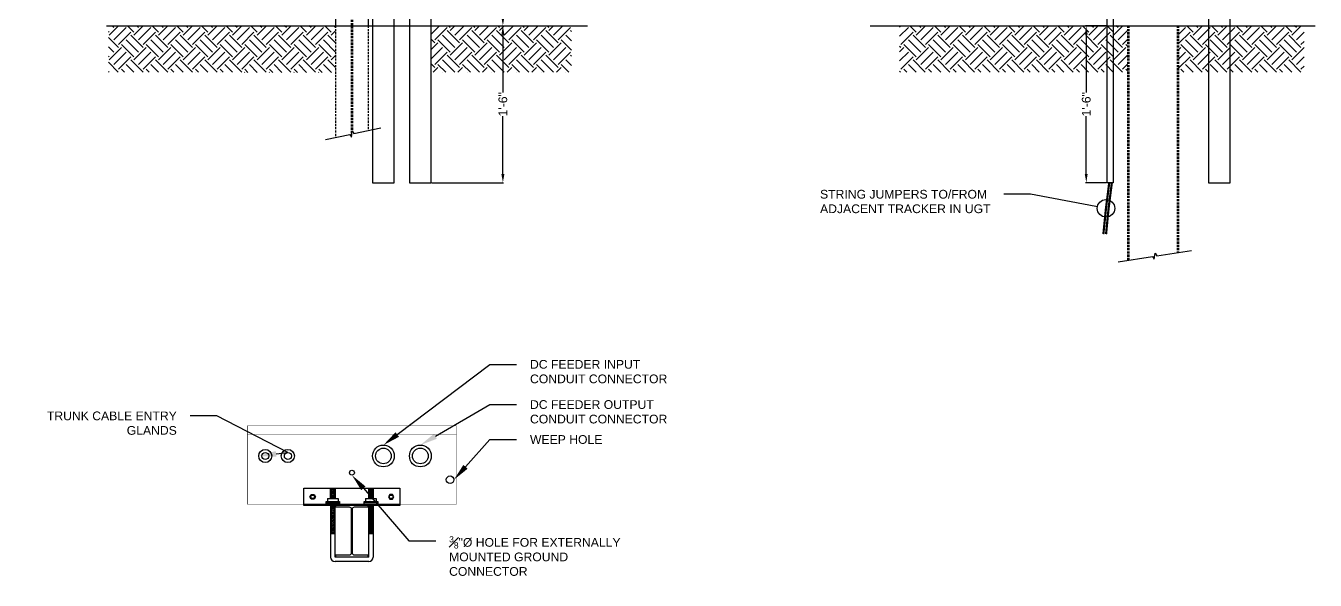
# Model space of a CAD drawing. Header units: feet. Extents: x -496 to 721, y -497 to 166.
# Drawn here: x 100.2 to 248.1, y 8.7 to 72.3 of the extents above; entities that cross this region are included whole.
import ezdxf
from ezdxf import colors
from ezdxf.entities.mleader import LeaderData, LeaderLine
from ezdxf.math import Vec2, Vec3

# ---------------------------------------------------------------- set-up
doc = ezdxf.new("R2010")
doc.units = ezdxf.units.FT
doc.header["$MEASUREMENT"] = 0
doc.linetypes.add('HIDDEN', pattern=[0.375, 0.25, -0.125])
for name, color, linetype in [('Cable Gland', 4, 'Continuous'), ('E-COMB-BOX', 42, 'Continuous'), ('E-COND', 3, 'Continuous'), ('G-ANNO-TEXT', 1, 'Continuous'), ('G-TEXT', 7, 'Continuous'), ('S-BEAM', 7, 'Continuous'), ('S-BOLT', 93, 'Continuous'), ('S-ERTH', 9, 'Continuous'), ('S-STEL-ANGL', 3, 'Continuous'), ('STRINGS', 10, 'Continuous')]:
    doc.layers.add(name, color=color, linetype=linetype)
doc.styles.add('NEI-A', font='arial.ttf')
doc.dimstyles.new('NEI-A', dxfattribs={"dimtxt": 0.1, "dimasz": 0.125, "dimexe": 0.0625, "dimexo": 0.0625, "dimgap": 0.0625, "dimtad": 0, "dimtih": 1, "dimtoh": 1, "dimdec": 4, "dimzin": 3, "dimdsep": 46, "dimlunit": 4, "dimtxsty": 'NEI-A', "dimcen": 0, "dimadec": 0, "dimazin": 0, "dimtfac": 0.75, "dimtdec": 4, "dimtofl": 0, "dimtmove": 0, "dimatfit": 3, "dimfxl": 1, "dimfrac": 1, "dimtolj": 1, "dimtzin": 0, "dimarcsym": 0})

# ---------------------------------------------------------------- blocks, each defined once
blk = doc.blocks.new('*D41')
at = {"layer": 'Defpoints', "color": 0, "transparency": 16777216}
for p in [(224.22, 72.32), (221.82, 54.32), (224.22, 54.32)]:
    blk.add_point(p, dxfattribs=at)
at = {"layer": 'G-ANNO-TEXT', "color": 0, "lineweight": -2, "transparency": 16777216}
for p, q in [((224.15, 72.32), (221.75, 72.32)), ((221.82, 71.32), (221.82, 64.66)), ((221.82, 55.32), (221.82, 61.97)), ((224.15, 54.32), (221.75, 54.32))]:
    blk.add_line(p, q, dxfattribs=at)
at = {"layer": 'G-ANNO-TEXT', "color": 0, "transparency": 16777216}
for points in [[(221.65, 71.32), (221.98, 71.32), (221.82, 72.32)], [(221.65, 55.32), (221.98, 55.32), (221.82, 54.32)]]:
    blk.add_solid(points, dxfattribs=at)
at = {"layer": 'G-ANNO-TEXT', "color": 0, "transparency": 16777216, "insert": (221.82, 63.32), "char_height": 1, "attachment_point": 5, "rotation": 90, "style": 'NEI-A'}
blk.add_mtext('\\A1;1\'-6"', dxfattribs=at)
blk = doc.blocks.new('_DotBlank')
at = {"color": 0, "linetype": 'ByBlock', "lineweight": -2}
blk.add_line((-0.5, 0), (-1, 0), dxfattribs=at)
blk.add_circle((0, 0), 0.5, dxfattribs=at)
blk = doc.blocks.new('BracketAngle_BottomView')
for p, q in [((81.54, 214.54), (70.54, 214.54)), ((72.41, 214.54), (72.41, 214.4)), ((74.41, 214.54), (74.41, 214.4)), ((77.66, 214.54), (77.66, 214.4)), ((79.66, 214.54), (79.66, 214.4))]:
    blk.add_line(p, q)
for points in [[(70.54, 216.4), (81.54, 216.4), (81.54, 214.4), (70.54, 214.4)], [(71.7, 215.68), (71.85, 215.4), (71.7, 215.13), (71.38, 215.13), (71.22, 215.4), (71.38, 215.68)], [(80.38, 215.68), (80.22, 215.4), (80.38, 215.13), (80.7, 215.13), (80.85, 215.4), (80.7, 215.68)]]:
    blk.add_lwpolyline(points, close=True)
for centre in [(71.54, 215.4), (80.54, 215.4)]:
    blk.add_circle(centre, 0.2)
blk = doc.blocks.new('*D27')
at = {"layer": 'Defpoints', "color": 0, "transparency": 16777216}
for p in [(149.57, 96.32), (146.67, 72.32), (154.89, 72.32)]:
    blk.add_point(p, dxfattribs=at)
at = {"layer": 'G-ANNO-TEXT', "color": 0, "lineweight": -2, "transparency": 16777216}
for p, q in [((149.63, 96.32), (154.95, 96.32)), ((154.89, 95.32), (154.89, 85.72)), ((154.89, 73.32), (154.89, 82.92)), ((146.73, 72.32), (154.95, 72.32))]:
    blk.add_line(p, q, dxfattribs=at)
at = {"layer": 'G-ANNO-TEXT', "color": 0, "transparency": 16777216}
for points in [[(154.72, 95.32), (155.06, 95.32), (154.89, 96.32)], [(154.72, 73.32), (155.06, 73.32), (154.89, 72.32)]]:
    blk.add_solid(points, dxfattribs=at)
at = {"layer": 'G-ANNO-TEXT', "color": 0, "transparency": 16777216, "insert": (154.89, 84.32), "char_height": 1, "attachment_point": 5, "rotation": 90, "style": 'NEI-A'}
blk.add_mtext('\\A1;2\'-0"', dxfattribs=at)
blk = doc.blocks.new('*D38')
at = {"layer": 'Defpoints', "color": 0, "transparency": 16777216}
for p in [(146.67, 72.32), (146.67, 54.32), (154.89, 54.32)]:
    blk.add_point(p, dxfattribs=at)
at = {"layer": 'G-ANNO-TEXT', "color": 0, "lineweight": -2, "transparency": 16777216}
for p, q in [((146.73, 72.32), (154.95, 72.32)), ((154.89, 71.32), (154.89, 64.66)), ((154.89, 55.32), (154.89, 61.97)), ((146.73, 54.32), (154.95, 54.32))]:
    blk.add_line(p, q, dxfattribs=at)
at = {"layer": 'G-ANNO-TEXT', "color": 0, "transparency": 16777216}
for points in [[(154.72, 71.32), (155.06, 71.32), (154.89, 72.32)], [(154.72, 55.32), (155.06, 55.32), (154.89, 54.32)]]:
    blk.add_solid(points, dxfattribs=at)
at = {"layer": 'G-ANNO-TEXT', "color": 0, "transparency": 16777216, "insert": (154.89, 63.32), "char_height": 1, "attachment_point": 5, "rotation": 90, "style": 'NEI-A'}
blk.add_mtext('\\A1;1\'-6"', dxfattribs=at)

msp = doc.modelspace()

# ---------------------------------------------------------------- hatches: boundary and pattern name
at = {"layer": 'S-BOLT'}
h = msp.add_hatch(dxfattribs=at)
h.set_pattern_fill('ANSI31', color=256)
h.set_pattern_definition([(45, (116.06836, 88.43621), (-0.08838835, 0.08838835), [])])
h.paths.add_polyline_path([(135.13, 14.05), (135.63, 14.05), (135.63, 17.3), (135.13, 17.3)])
h.paths.add_polyline_path([(135.63, 19.26), (135.13, 19.26), (135.13, 18.09), (135.63, 18.09)])
h.paths.add_polyline_path([(139.51, 18.09), (140.01, 18.09), (140.01, 19.25), (139.51, 19.25)])
h.paths.add_polyline_path([(140.01, 17.3), (139.51, 17.3), (139.51, 14.05), (140.01, 14.05)])
at = {"layer": 'S-ERTH'}
h = msp.add_hatch(dxfattribs=at)
h.set_pattern_fill('EARTH', color=256, scale=8, angle=45)
h.set_pattern_definition([(45, (147.5467, 84.3187), (2e-16, 2.82843), [2, -2]), (45, (147.0164, 84.849), (2e-16, 2.82843), [2, -2]), (45, (146.486, 85.3793), (2e-16, 2.82843), [2, -2]), (135, (146.486, 85.7329), (-2.82843, 4e-16), [2, -2]), (135, (147.0164, 86.2632), (-2.82843, 4e-16), [2, -2]), (135, (147.5467, 86.7935), (-2.82843, 4e-16), [2, -2])])
h.paths.add_polyline_path([(135.69, 66.96), (135.69, 72.32), (109.64, 72.32), (109.64, 67.01)])
h = msp.add_hatch(dxfattribs=at)
h.set_pattern_fill('EARTH', color=256, scale=8, angle=45)
h.paths.add_polyline_path([(162.76, 72.32), (146.67, 72.32), (146.67, 66.99), (162.76, 66.99)])
h = msp.add_hatch(dxfattribs=at)
h.set_pattern_fill('EARTH', color=256, scale=8, angle=45)
h.set_pattern_definition([(45, (254.2756, 84.3187), (2e-16, 2.82843), [2, -2]), (45, (253.7453, 84.849), (2e-16, 2.82843), [2, -2]), (45, (253.215, 85.3793), (2e-16, 2.82843), [2, -2]), (135, (253.215, 85.7329), (-2.82843, 4e-16), [2, -2]), (135, (253.7453, 86.2632), (-2.82843, 4e-16), [2, -2]), (135, (254.2756, 86.7935), (-2.82843, 4e-16), [2, -2])])
h.paths.add_polyline_path([(226.55, 67.01), (226.55, 72.32), (200.41, 72.32), (200.41, 67.01)])
h = msp.add_hatch(dxfattribs=at)
h.set_pattern_fill('EARTH', color=256, scale=8, angle=45)
h.set_pattern_definition([(45, (269.0796, 84.3187), (2e-16, 2.82843), [2, -2]), (45, (268.5493, 84.849), (2e-16, 2.82843), [2, -2]), (45, (268.019, 85.3793), (2e-16, 2.82843), [2, -2]), (135, (268.019, 85.7329), (-2.82843, 4e-16), [2, -2]), (135, (268.5493, 86.2632), (-2.82843, 4e-16), [2, -2]), (135, (269.0796, 86.7935), (-2.82843, 4e-16), [2, -2])])
h.paths.add_polyline_path([(246.8, 66.99), (246.8, 72.32), (232.41, 72.32), (232.41, 67.01)])

# ---------------------------------------------------------------- linework, layer by layer
at = {"layer": 'Cable Gland'}
for centre, radius in [((127.63, 22.98), 0.75), ((130.22, 22.98), 0.75), ((127.63, 22.98), 0.404), ((130.22, 22.98), 0.404)]:
    msp.add_circle(centre, radius, dxfattribs=at)
at = {"layer": 'E-COMB-BOX', "color": 0, "const_width": 0.05}
for points in [[(149.57, 26.44), (125.57, 26.44)], [(125.57, 26.44), (125.57, 17.44)], [(125.57, 17.44), (149.57, 17.44), (149.57, 26.44)], [(149.57, 25.44), (125.57, 25.44)]]:
    msp.add_lwpolyline(points, dxfattribs=at)
at = {"layer": 'E-COMB-BOX'}
for centre, radius in [((137.57, 21.06), 0.281), ((148.83, 20.25), 0.438)]:
    msp.add_circle(centre, radius, dxfattribs=at)
at = {"layer": 'E-COND'}
for points in [[(224.22, 96.32), (224.92, 96.32), (224.92, 54.32), (224.22, 54.32)], [(139.93, 54.32), (142.43, 54.32), (142.43, 95.08), (139.93, 95.08)], [(144.17, 54.32), (146.67, 54.32), (146.67, 95.08), (144.17, 95.08)], [(235.84, 54.32), (238.34, 54.32), (238.34, 95.08), (235.84, 95.08)]]:
    msp.add_lwpolyline(points, close=True, dxfattribs=at)
at = {"layer": 'G-TEXT', "flags": 128}
msp.add_lwpolyline([(134.52, 59.28), (137.32, 59.87), (137.51, 59.56), (137.61, 60.28), (137.8, 59.97), (140.9, 60.63)], dxfattribs=at)
at = {"layer": 'G-TEXT', "linetype": 'Continuous', "flags": 128}
msp.add_lwpolyline([(225.46, 45.26), (229.42, 45.86), (229.6, 45.54), (229.74, 46.26), (229.92, 45.94), (233.88, 46.54)], dxfattribs=at)
at = {"layer": 'G-TEXT', "flags": 128}
msp.add_lwpolyline([(135.69, 11.43), (139.44, 11.43), (139.44, 11.6), (137.88, 11.6, -0.414214), (137.63, 11.85), (137.63, 16.88, -0.414214), (137.88, 17.13), (139.44, 17.13), (139.44, 17.3), (135.69, 17.3), (135.69, 17.13), (137.25, 17.13, -0.414214), (137.5, 16.88), (137.5, 11.85, -0.414214), (137.25, 11.6), (135.69, 11.6), (135.69, 11.43)], format="xyb", dxfattribs=at)
at = {"layer": 'S-BEAM'}
for p, q in [((135.69, 89.53), (135.69, 72.32)), ((139.44, 89.51), (139.44, 72.32))]:
    msp.add_line(p, q, dxfattribs=at)
at = {"layer": 'S-BEAM', "linetype": 'HIDDEN'}
for p, q in [((137.5, 89.51), (137.5, 59.57)), ((137.63, 89.51), (137.63, 60.25)), ((135.69, 72.32), (135.69, 59.53)), ((139.44, 72.32), (139.44, 60.32)), ((226.55, 72.32), (226.55, 45.43)), ((226.71, 72.32), (226.71, 45.45)), ((232.25, 72.32), (232.25, 46.29)), ((232.41, 72.32), (232.41, 46.32))]:
    msp.add_line(p, q, dxfattribs=at)
at = {"layer": 'S-BOLT'}
for p, q in [((134.76, 18.09), (136, 18.09)), ((134.76, 18.09), (134.76, 17.77)), ((135.24, 17.77), (135.08, 17.6)), ((135.38, 17.77), (135.22, 17.6)), ((136, 18.09), (136, 17.77)), ((139.14, 18.09), (140.37, 18.09)), ((139.14, 18.09), (139.14, 17.76)), ((139.61, 17.76), (139.45, 17.6)), ((139.76, 17.76), (139.6, 17.6)), ((140.37, 18.09), (140.37, 17.76)), ((135.13, 17.3), (135.13, 11.37)), ((135.63, 11.37), (135.63, 17.3)), ((139.51, 11.37), (139.51, 17.3)), ((140.01, 17.3), (140.01, 11.37)), ((139.51, 11.37), (135.63, 11.37)), ((139.51, 10.87), (135.63, 10.87))]:
    msp.add_line(p, q, dxfattribs=at)
for points in [[(135.13, 18.09), (135.13, 19.26), (135.63, 19.26), (135.63, 18.09)], [(139.51, 18.09), (139.51, 19.25), (140.01, 19.25), (140.01, 18.09)], [(136.16, 17.77), (136.16, 17.44), (134.6, 17.44), (134.6, 17.77)], [(134.6, 17.77), (136.16, 17.77)], [(140.53, 17.76), (140.53, 17.43), (138.98, 17.43), (138.98, 17.76)], [(138.98, 17.76), (140.53, 17.76)], [(136.16, 17.6), (134.6, 17.6)], [(135.13, 17.3), (135.63, 17.3)], [(140.53, 17.6), (138.98, 17.6)], [(139.51, 17.3), (140.01, 17.3)], [(135.63, 14.05), (135.13, 14.05)], [(140.01, 14.05), (139.51, 14.05)]]:
    msp.add_lwpolyline(points, dxfattribs=at)
for centre, start, end in [((135.63, 11.37), 180, 270), ((139.51, 11.37), 270, 0)]:
    msp.add_arc(centre, 0.5, start, end, dxfattribs=at)
at = {"layer": 'S-ERTH'}
for p, q in [((109.4, 72.32), (164.58, 72.32)), ((197.02, 72.32), (248.09, 72.32))]:
    msp.add_line(p, q, dxfattribs=at)
at = {"layer": 'STRINGS', "color": 7, "const_width": 0.25}
msp.add_lwpolyline([(223.78, 48.42), (224.08, 51.38), (224.45, 54.29)], dxfattribs=at)
at = {"layer": 'STRINGS', "const_width": 0.25}
msp.add_lwpolyline([(224.09, 48.42), (224.38, 51.38), (224.75, 54.29)], dxfattribs=at)

# ---------------------------------------------------------------- block references
at = {"layer": 'S-STEL-ANGL'}
msp.add_blockref('BracketAngle_BottomView', (61.53, -197.11), dxfattribs=at)

# ---------------------------------------------------------------- dimensions: what is measured, and where the dimension line sits
at = {"layer": 'G-ANNO-TEXT'}
for base, p1, p2, picture, middle in [((154.89, 72.32), (149.57, 96.32), (146.67, 72.32), '*D27', (154.89, 84.32)), ((154.89, 54.32), (146.67, 72.32), (146.67, 54.32), '*D38', (154.89, 63.32)), ((221.82, 54.32), (224.22, 72.32), (224.22, 54.32), '*D41', (221.82, 63.32))]:
    dim = msp.add_linear_dim(base=base, p1=p1, p2=p2, angle=90, dimstyle='NEI-A', override={"dimtxt": 1, "dimasz": 1, "dimdec": 0}, dxfattribs=at)
    dim.commit()
    dim.dimension.update_dxf_attribs({"geometry": picture, "text_midpoint": middle, "text_rotation": 90})

# ---------------------------------------------------------------- next in the draw order: leaders
ml = msp.add_multileader_mtext('Standard', dxfattribs=at)
ml.set_content('\\pxql,t3.00005;STRING JUMPERS TO/FROM ADJACENT TRACKER IN UGT', color=256, style='NEI-A')
ml.set_leader_properties()
ml.set_arrow_properties(name='DOTBLANK')
ml.build(insert=Vec2(0, 0))
ml.multileader.update_dxf_attribs({"dogleg_length": 3.07, "arrow_head_size": 2})
ctx = ml.context
ctx.base_point, ctx.char_height, ctx.arrow_head_size, ctx.landing_gap_size, ctx.plane_origin = Vec3(189.76, 52.99), 1, 2, 1.54, Vec3(931.91, -510.94)
ctx.text_align_type = 2
notes = []
notes.append((ctx, [(1, (1, 1, 0), (215.43, 52.99), (-1, 0), 3.07, [(1, [(224.08, 51.38)], 0, [])])]))
ctx.mtext.insert, ctx.mtext.width, ctx.mtext.alignment, ctx.mtext.flow_direction = Vec3(210.82, 53.5), 19.5414, 3, 5
ctx.mtext.has_bg_fill, ctx.mtext.bg_color, ctx.mtext.bg_scale_factor, ctx.mtext.bg_transparency, ctx.mtext.use_window_bg_color = 1, -1073741824, 1.5, 0, 1
ml = msp.add_multileader_mtext('Standard', dxfattribs=at)
ml.set_content('\\pxt3.00005;TRUNK CABLE ENTRY GLANDS ', color=256, style='NEI-A')
ml.set_leader_properties()
ml.build(insert=Vec2(0, 0))
ml.multileader.update_dxf_attribs({"dogleg_length": 3.07, "arrow_head_size": 2})
ctx = ml.context
ctx.base_point, ctx.char_height, ctx.arrow_head_size, ctx.landing_gap_size, ctx.plane_origin = Vec3(101.09, 27.57), 1, 2, 1.54, Vec3(887.76, -510.45)
ctx.text_align_type = 2
notes.append((ctx, [(1, (1, 1, 0), (122.09, 27.57), (-1, 0), 3.07, [(0, [(126.88, 22.98), (130.22, 23.38)], 0, [])])]))
ctx.mtext.insert, ctx.mtext.width, ctx.mtext.alignment, ctx.mtext.flow_direction = Vec3(117.48, 28.08), 17.6307, 3, 5
ctx.mtext.has_bg_fill, ctx.mtext.bg_color, ctx.mtext.bg_scale_factor, ctx.mtext.bg_transparency, ctx.mtext.use_window_bg_color = 1, -1073741824, 1.5, 0, 1
ml = msp.add_multileader_mtext('Standard', dxfattribs=at)
ml.set_content('\\pxql,t3.00005;WEEP HOLE', color=256, style='NEI-A')
ml.set_leader_properties()
ml.build(insert=Vec2(0, 0))
ml.multileader.update_dxf_attribs({"dogleg_length": 3.07, "arrow_head_size": 2})
ctx = ml.context
ctx.base_point, ctx.char_height, ctx.arrow_head_size, ctx.landing_gap_size, ctx.plane_origin = Vec3(156.46, 24.86), 1, 2, 1.54, Vec3(898.53, -517.68)
notes.append((ctx, [(0, (1, 1, 0), (153.39, 24.86), (1, 0), 3.07, [(1, [(149.27, 20.25)], 0, [])])]))
ctx.mtext.insert, ctx.mtext.width, ctx.mtext.flow_direction = Vec3(158, 25.37), 8.2412, 5
ctx.mtext.has_bg_fill, ctx.mtext.bg_color, ctx.mtext.bg_scale_factor, ctx.mtext.bg_transparency, ctx.mtext.use_window_bg_color = 1, -1073741824, 1.5, 0, 1
for ctx, leaders in notes:
    for number, flags, end, landing, length, lines in leaders:
        leader = LeaderData()
        leader.index, (leader.has_last_leader_line, leader.has_dogleg_vector, leader.attachment_direction) = number, flags
        leader.last_leader_point, leader.dogleg_vector, leader.dogleg_length = Vec3(end), Vec3(landing), length
        for number, points, colour, breaks in lines:
            line = LeaderLine()
            line.index, line.vertices, line.color, line.breaks = number, Vec3.list(points), colors.encode_raw_color(colour), breaks
            leader.lines.append(line)
        ctx.leaders.append(leader)

# ---------------------------------------------------------------- next in the draw order: leaders
ml = msp.add_multileader_mtext('Standard', dxfattribs=at)
ml.set_content('\\pxql,t3.00005;DC FEEDER OUTPUT  CONDUIT CONNECTOR', color=256, style='NEI-A')
ml.set_leader_properties()
ml.build(insert=Vec2(0, 0))
ml.multileader.update_dxf_attribs({"dogleg_length": 3.07, "arrow_head_size": 2})
ctx = ml.context
ctx.base_point, ctx.char_height, ctx.arrow_head_size, ctx.landing_gap_size, ctx.plane_origin = Vec3(156.46, 28.87), 1, 2, 1.54, Vec3(942.35, -510.27)
notes = []
notes.append((ctx, [(0, (1, 1, 0), (153.39, 28.87), (1, 0), 3.07, [(1, [(145.42, 24.23)], 0, [])])]))
ctx.mtext.insert, ctx.mtext.width, ctx.mtext.flow_direction = Vec3(158, 29.38), 16.0522, 5
ctx.mtext.has_bg_fill, ctx.mtext.bg_color, ctx.mtext.bg_scale_factor, ctx.mtext.bg_transparency, ctx.mtext.use_window_bg_color = 1, -1073741824, 1.5, 0, 1
ml = msp.add_multileader_mtext('Standard', dxfattribs=at)
ml.set_content('\\A1;{\\H0.7x;\\S3#8;\\H1.42857x;"%%C HOLE FOR EXTERNALLY MOUNTED GROUND CONNECTOR}', color=256, style='NEI-A')
ml.set_leader_properties()
ml.build(insert=Vec2(0, 0))
ml.multileader.update_dxf_attribs({"dogleg_length": 3.07, "arrow_head_size": 2})
ctx = ml.context
ctx.base_point, ctx.char_height, ctx.arrow_head_size, ctx.landing_gap_size, ctx.plane_origin = Vec3(147.18, 13.26), 1, 2, 1.54, Vec3(835.66, -517.37)
notes.append((ctx, [(0, (1, 1, 0), (144.11, 13.26), (1, 0), 3.07, [(1, [(137.57, 20.78)], 0, [])])]))
ctx.mtext.insert, ctx.mtext.width, ctx.mtext.flow_direction = Vec3(148.72, 13.77), 19.7827, 5
ctx.mtext.has_bg_fill, ctx.mtext.bg_color, ctx.mtext.bg_scale_factor, ctx.mtext.bg_transparency, ctx.mtext.use_window_bg_color = 1, -1073741824, 1.5, 0, 1
for ctx, leaders in notes:
    for number, flags, end, landing, length, lines in leaders:
        leader = LeaderData()
        leader.index, (leader.has_last_leader_line, leader.has_dogleg_vector, leader.attachment_direction) = number, flags
        leader.last_leader_point, leader.dogleg_vector, leader.dogleg_length = Vec3(end), Vec3(landing), length
        for number, points, colour, breaks in lines:
            line = LeaderLine()
            line.index, line.vertices, line.color, line.breaks = number, Vec3.list(points), colors.encode_raw_color(colour), breaks
            leader.lines.append(line)
        ctx.leaders.append(leader)

# ---------------------------------------------------------------- next in the draw order: leaders
ml = msp.add_multileader_mtext('Standard', dxfattribs=at)
ml.set_content('\\pxql,t3.00005;DC FEEDER INPUT  CONDUIT CONNECTOR', color=256, style='NEI-A')
ml.set_leader_properties()
ml.build(insert=Vec2(0, 0))
ml.multileader.update_dxf_attribs({"dogleg_length": 3.07, "arrow_head_size": 2})
ctx = ml.context
ctx.base_point, ctx.char_height, ctx.arrow_head_size, ctx.landing_gap_size, ctx.plane_origin = Vec3(156.46, 33.48), 1, 2, 1.54, Vec3(926.26, -509.72)
notes = []
notes.append((ctx, [(0, (1, 1, 0), (153.39, 33.48), (1, 0), 3.07, [(1, [(141.18, 24.23)], 0, [])])]))
ctx.mtext.insert, ctx.mtext.width, ctx.mtext.flow_direction = Vec3(158, 33.99), 16.0522, 5
ctx.mtext.has_bg_fill, ctx.mtext.bg_color, ctx.mtext.bg_scale_factor, ctx.mtext.bg_transparency, ctx.mtext.use_window_bg_color = 1, -1073741824, 1.5, 0, 1
for ctx, leaders in notes:
    for number, flags, end, landing, length, lines in leaders:
        leader = LeaderData()
        leader.index, (leader.has_last_leader_line, leader.has_dogleg_vector, leader.attachment_direction) = number, flags
        leader.last_leader_point, leader.dogleg_vector, leader.dogleg_length = Vec3(end), Vec3(landing), length
        for number, points, colour, breaks in lines:
            line = LeaderLine()
            line.index, line.vertices, line.color, line.breaks = number, Vec3.list(points), colors.encode_raw_color(colour), breaks
            leader.lines.append(line)
        ctx.leaders.append(leader)

# ---------------------------------------------------------------- next in the draw order: linework, layer by layer
at = {"layer": 'Cable Gland'}
for centre, radius in [((141.18, 22.98), 1.25), ((141.18, 22.98), 0.9), ((145.42, 22.98), 1.25), ((145.42, 22.98), 0.9)]:
    msp.add_circle(centre, radius, dxfattribs=at)

doc.saveas('drawing.dxf')
